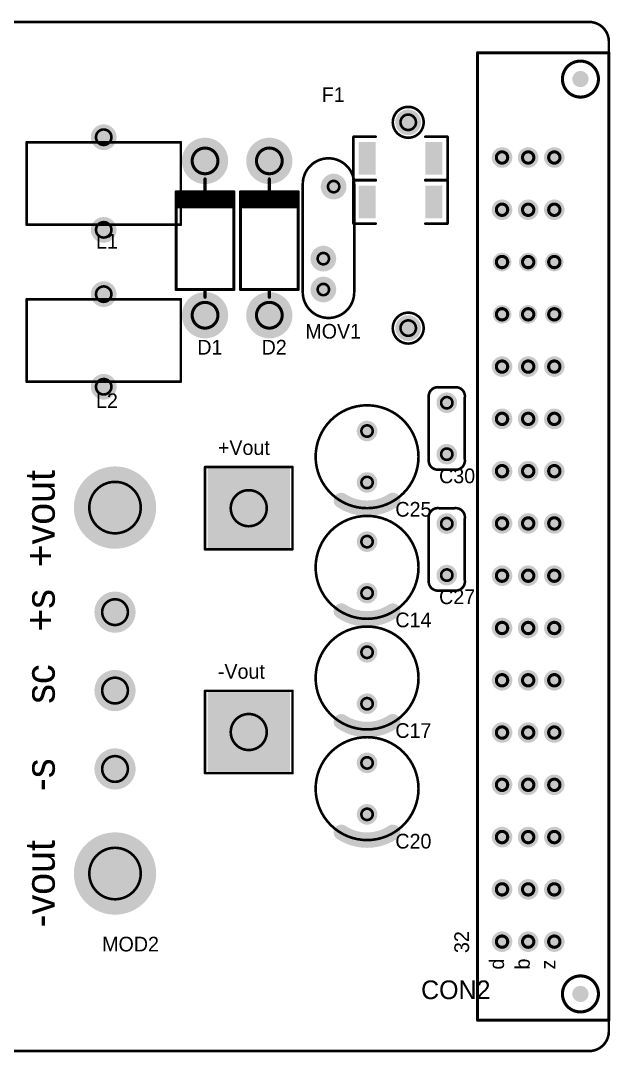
# Model space of a CAD drawing. Extents: x -5 to 220, y 0 to 100.
# Drawn here: x 162.8 to 220.2, y -0.1 to 100.1 of the extents above; entities that cross this region are included whole.
import ezdxf
from ezdxf.enums import TextEntityAlignment as Align

# ---------------------------------------------------------------- set-up
doc = ezdxf.new("R2010")
doc.units = 0
doc.header["$MEASUREMENT"] = 0
for name, color, linetype in [('2DLINES_1', 2, 'Continuous'), ('BOARD_OUTLINE', 1, 'Continuous'), ('COMP_OUTLINE_TOP', 4, 'Continuous'), ('PADLAYER_BOTTOM', 8, 'Continuous'), ('PADLAYER_TOP', 7, 'Continuous'), ('TEXT_1', 3, 'Continuous'), ('TOOL_TOP', 5, 'Continuous')]:
    doc.layers.add(name, color=color, linetype=linetype)

msp = doc.modelspace()

# ---------------------------------------------------------------- linework, layer by layer
at = {"layer": '2DLINES_1', "const_width": 0.25}
for points in [[(189.25, 56.75), (180.75, 56.75)], [(180.75, 56.75), (180.75, 48.75)], [(189.25, 48.75), (189.25, 56.75)], [(180.75, 48.75), (189.25, 48.75)], [(189.25, 35), (180.75, 35)], [(180.75, 35), (180.75, 27)], [(189.25, 27), (189.25, 35)], [(180.75, 27), (189.25, 27)]]:
    msp.add_lwpolyline(points, dxfattribs=at)
at = {"layer": '2DLINES_1', "const_width": 0.125}
for points in [[(180.6875, 56.75, 1), (180.8125, 56.75, 1)], [(180.6875, 56.75, 1), (180.8125, 56.75, 1)], [(189.1875, 56.75, 1), (189.3125, 56.75, 1)], [(189.1875, 56.75, 1), (189.3125, 56.75, 1)], [(180.6875, 48.75, 1), (180.8125, 48.75, 1)], [(180.6875, 48.75, 1), (180.8125, 48.75, 1)], [(189.1875, 48.75, 1), (189.3125, 48.75, 1)], [(189.1875, 48.75, 1), (189.3125, 48.75, 1)], [(180.6875, 35, 1), (180.8125, 35, 1)], [(180.6875, 35, 1), (180.8125, 35, 1)], [(189.1875, 35, 1), (189.3125, 35, 1)], [(189.1875, 35, 1), (189.3125, 35, 1)], [(180.6875, 27, 1), (180.8125, 27, 1)], [(180.6875, 27, 1), (180.8125, 27, 1)], [(189.1875, 27, 1), (189.3125, 27, 1)], [(189.1875, 27, 1), (189.3125, 27, 1)]]:
    msp.add_lwpolyline(points, format="xyb", close=True, dxfattribs=at)
at = {"layer": 'BOARD_OUTLINE', "const_width": 0.254}
for points in [[(2, 100), (218, 100, -0.427052)], [(218, 100, -0.427052), (220.00183, 98.08367, -0.010909)], [(220.00183, 98.08367, -0.010909), (220, 98)], [(220, 98), (220, 2, -0.010909)], [(220.00183, 1.91633, -0.427052), (218, 0)], [(220, 2, -0.010909), (220.00183, 1.91633, -0.427052)], [(218, 0), (2, 0, -0.427052)]]:
    msp.add_lwpolyline(points, format="xyb", dxfattribs=at)
at = {"layer": 'BOARD_OUTLINE', "const_width": 0.127}
for points in [[(217.9365, 100, 1), (218.0635, 100, 1)], [(217.9365, 100, 1), (218.0635, 100, 1)], [(219.9365, 98, 1), (220.0635, 98, 1)], [(219.9365, 98, 1), (220.0635, 98, 1)], [(219.93833, 98.08367, 1), (220.06533, 98.08367, 1)], [(219.93833, 98.08367, 1), (220.06533, 98.08367, 1)], [(219.9365, 2, 1), (220.0635, 2, 1)], [(219.9365, 2, 1), (220.0635, 2, 1)], [(219.93833, 1.91633, 1), (220.06533, 1.91633, 1)], [(219.93833, 1.91633, 1), (220.06533, 1.91633, 1)], [(217.9365, 0, 1), (218.0635, 0, 1)], [(217.9365, 0, 1), (218.0635, 0, 1)]]:
    msp.add_lwpolyline(points, format="xyb", close=True, dxfattribs=at)
at = {"layer": 'COMP_OUTLINE_TOP'}
for points, const_width in [([(207.24, 3), (207.24003, 97)], 0.3), ([(207.24003, 97), (220.00003, 97)], 0.3), ([(220.00003, 97), (220, 3)], 0.3), ([(163.39999, 80.3), (163.39999, 88.3)], 0.254), ([(163.39999, 88.3), (178.39999, 88.3)], 0.254), ([(178.39999, 88.3), (178.39999, 80.3)], 0.254), ([(197.337, 88.8455), (195.178, 88.8455)], 0.254), ([(195.178, 88.8455), (195.178, 84.6545)], 0.254), ([(202.163, 88.8455), (204.322, 88.8455)], 0.254), ([(204.322, 88.8455), (204.322, 84.6545)], 0.254), ([(180.75, 83.5), (180.75, 84.75)], 0.3), ([(187, 83.5), (187, 84.75)], 0.3), ([(190.25, 73.75), (190.25, 84.25)], 0.254), ([(195.178, 84.6545), (197.337, 84.6545)], 0.254), ([(197.337, 84.5955), (195.178, 84.5955)], 0.254), ([(195.178, 84.5955), (195.178, 80.4045)], 0.254), ([(204.322, 84.6545), (202.163, 84.6545)], 0.254), ([(202.163, 84.5955), (204.322, 84.5955)], 0.254), ([(204.322, 84.5955), (204.322, 80.4045)], 0.254), ([(177.95, 83.5), (183.55, 83.5)], 0.3), ([(177.95, 74), (177.95, 83.5)], 0.3), ([(183.55, 83.3), (177.95, 83.3)], 0.3), ([(183.55, 83.1), (177.95, 83.1)], 0.3), ([(183.55, 83.5), (183.55, 74)], 0.3), ([(184.2, 83.5), (189.8, 83.5)], 0.3), ([(184.2, 74), (184.2, 83.5)], 0.3), ([(189.8, 83.3), (184.2, 83.3)], 0.3), ([(189.8, 83.1), (184.2, 83.1)], 0.3), ([(189.8, 83.5), (189.8, 74)], 0.3), ([(183.55, 82.95), (177.95, 82.95)], 0.3), ([(183.55, 82.8), (177.95, 82.8)], 0.3), ([(183.55, 82.55), (177.95, 82.55)], 0.3), ([(183.55, 82.35), (177.95, 82.35)], 0.3), ([(183.55, 82.2), (177.95, 82.2)], 0.3), ([(189.8, 82.95), (184.2, 82.95)], 0.3), ([(189.8, 82.8), (184.2, 82.8)], 0.3), ([(189.8, 82.55), (184.2, 82.55)], 0.3), ([(189.8, 82.35), (184.2, 82.35)], 0.3), ([(189.8, 82.2), (184.2, 82.2)], 0.3), ([(183.55, 82.05), (177.95, 82.05)], 0.3), ([(189.8, 82.05), (184.2, 82.05)], 0.3), ([(178.39999, 80.3), (163.39999, 80.3)], 0.254), ([(195.178, 80.4045), (197.337, 80.4045)], 0.254), ([(204.322, 80.4045), (202.163, 80.4045)], 0.254), ([(183.55, 74), (177.95, 74)], 0.3), ([(180.75, 73.25), (180.75, 74)], 0.3), ([(189.8, 74), (184.2, 74)], 0.3), ([(187, 73.25), (187, 74)], 0.3), ([(163.39999, 65.05), (163.39999, 73.05)], 0.254), ([(163.39999, 73.05), (178.39999, 73.05)], 0.254), ([(178.39999, 73.05), (178.39999, 65.05)], 0.254), ([(178.39999, 65.05), (163.39999, 65.05)], 0.254), ([(202.5, 57.5), (202.5, 63.5)], 0.254), ([(206, 51.75), (206, 45.75)], 0.254), ([(220, 3), (207.24, 3)], 0.3)]:
    msp.add_lwpolyline(points, dxfattribs=dict(at, const_width=const_width))
for points, const_width in [([(207.16503, 97, 1), (207.31503, 97, 1)], 0.15), ([(207.16503, 97, 1), (207.31503, 97, 1)], 0.15), ([(219.92503, 97, 1), (220.07503, 97, 1)], 0.15), ([(219.92503, 97, 1), (220.07503, 97, 1)], 0.15), ([(163.33649, 88.3, 1), (163.46349, 88.3, 1)], 0.127), ([(163.33649, 88.3, 1), (163.46349, 88.3, 1)], 0.127), ([(178.33649, 88.3, 1), (178.46349, 88.3, 1)], 0.127), ([(178.33649, 88.3, 1), (178.46349, 88.3, 1)], 0.127), ([(195.1145, 88.8455, 1), (195.2415, 88.8455, 1)], 0.127), ([(195.1145, 88.8455, 1), (195.2415, 88.8455, 1)], 0.127), ([(197.2735, 88.8455, 1), (197.4005, 88.8455, 1)], 0.127), ([(202.0995, 88.8455, 1), (202.2265, 88.8455, 1)], 0.127), ([(204.2585, 88.8455, 1), (204.3855, 88.8455, 1)], 0.127), ([(204.2585, 88.8455, 1), (204.3855, 88.8455, 1)], 0.127), ([(192.6865, 86.75, 1), (192.8135, 86.75, 1)], 0.127), ([(192.6865, 86.75, 1), (192.8135, 86.75, 1)], 0.127), ([(180.675, 84.75, 1), (180.825, 84.75, 1)], 0.15), ([(186.925, 84.75, 1), (187.075, 84.75, 1)], 0.15), ([(190.1865, 84.25, 1), (190.3135, 84.25, 1)], 0.127), ([(190.1865, 84.25, 1), (190.3135, 84.25, 1)], 0.127), ([(195.1145, 84.6545, 1), (195.2415, 84.6545, 1)], 0.127), ([(195.1145, 84.6545, 1), (195.2415, 84.6545, 1)], 0.127), ([(195.1145, 84.5955, 1), (195.2415, 84.5955, 1)], 0.127), ([(195.1145, 84.5955, 1), (195.2415, 84.5955, 1)], 0.127), ([(195.1865, 84.25, 1), (195.3135, 84.25, 1)], 0.127), ([(195.1865, 84.25, 1), (195.3135, 84.25, 1)], 0.127), ([(197.2735, 84.6545, 1), (197.4005, 84.6545, 1)], 0.127), ([(197.2735, 84.5955, 1), (197.4005, 84.5955, 1)], 0.127), ([(202.0995, 84.6545, 1), (202.2265, 84.6545, 1)], 0.127), ([(202.0995, 84.5955, 1), (202.2265, 84.5955, 1)], 0.127), ([(204.2585, 84.6545, 1), (204.3855, 84.6545, 1)], 0.127), ([(204.2585, 84.6545, 1), (204.3855, 84.6545, 1)], 0.127), ([(204.2585, 84.5955, 1), (204.3855, 84.5955, 1)], 0.127), ([(204.2585, 84.5955, 1), (204.3855, 84.5955, 1)], 0.127), ([(177.875, 83.5, 1), (178.025, 83.5, 1)], 0.15), ([(177.875, 83.5, 1), (178.025, 83.5, 1)], 0.15), ([(177.875, 83.3, 1), (178.025, 83.3, 1)], 0.15), ([(177.875, 83.1, 1), (178.025, 83.1, 1)], 0.15), ([(180.675, 83.5, 1), (180.825, 83.5, 1)], 0.15), ([(183.475, 83.5, 1), (183.625, 83.5, 1)], 0.15), ([(183.475, 83.5, 1), (183.625, 83.5, 1)], 0.15), ([(183.475, 83.3, 1), (183.625, 83.3, 1)], 0.15), ([(183.475, 83.1, 1), (183.625, 83.1, 1)], 0.15), ([(184.125, 83.5, 1), (184.275, 83.5, 1)], 0.15), ([(184.125, 83.5, 1), (184.275, 83.5, 1)], 0.15), ([(184.125, 83.3, 1), (184.275, 83.3, 1)], 0.15), ([(184.125, 83.1, 1), (184.275, 83.1, 1)], 0.15), ([(186.925, 83.5, 1), (187.075, 83.5, 1)], 0.15), ([(189.725, 83.5, 1), (189.875, 83.5, 1)], 0.15), ([(189.725, 83.5, 1), (189.875, 83.5, 1)], 0.15), ([(189.725, 83.3, 1), (189.875, 83.3, 1)], 0.15), ([(189.725, 83.1, 1), (189.875, 83.1, 1)], 0.15), ([(177.875, 82.95, 1), (178.025, 82.95, 1)], 0.15), ([(177.875, 82.8, 1), (178.025, 82.8, 1)], 0.15), ([(177.875, 82.55, 1), (178.025, 82.55, 1)], 0.15), ([(177.875, 82.35, 1), (178.025, 82.35, 1)], 0.15), ([(177.875, 82.2, 1), (178.025, 82.2, 1)], 0.15), ([(183.475, 82.95, 1), (183.625, 82.95, 1)], 0.15), ([(183.475, 82.8, 1), (183.625, 82.8, 1)], 0.15), ([(183.475, 82.55, 1), (183.625, 82.55, 1)], 0.15), ([(183.475, 82.35, 1), (183.625, 82.35, 1)], 0.15), ([(183.475, 82.2, 1), (183.625, 82.2, 1)], 0.15), ([(184.125, 82.95, 1), (184.275, 82.95, 1)], 0.15), ([(184.125, 82.8, 1), (184.275, 82.8, 1)], 0.15), ([(184.125, 82.55, 1), (184.275, 82.55, 1)], 0.15), ([(184.125, 82.35, 1), (184.275, 82.35, 1)], 0.15), ([(184.125, 82.2, 1), (184.275, 82.2, 1)], 0.15), ([(189.725, 82.95, 1), (189.875, 82.95, 1)], 0.15), ([(189.725, 82.8, 1), (189.875, 82.8, 1)], 0.15), ([(189.725, 82.55, 1), (189.875, 82.55, 1)], 0.15), ([(189.725, 82.35, 1), (189.875, 82.35, 1)], 0.15), ([(189.725, 82.2, 1), (189.875, 82.2, 1)], 0.15), ([(177.875, 82.05, 1), (178.025, 82.05, 1)], 0.15), ([(183.475, 82.05, 1), (183.625, 82.05, 1)], 0.15), ([(184.125, 82.05, 1), (184.275, 82.05, 1)], 0.15), ([(189.725, 82.05, 1), (189.875, 82.05, 1)], 0.15), ([(163.33649, 80.3, 1), (163.46349, 80.3, 1)], 0.127), ([(163.33649, 80.3, 1), (163.46349, 80.3, 1)], 0.127), ([(178.33649, 80.3, 1), (178.46349, 80.3, 1)], 0.127), ([(178.33649, 80.3, 1), (178.46349, 80.3, 1)], 0.127), ([(195.1145, 80.4045, 1), (195.2415, 80.4045, 1)], 0.127), ([(195.1145, 80.4045, 1), (195.2415, 80.4045, 1)], 0.127), ([(197.2735, 80.4045, 1), (197.4005, 80.4045, 1)], 0.127), ([(202.0995, 80.4045, 1), (202.2265, 80.4045, 1)], 0.127), ([(204.2585, 80.4045, 1), (204.3855, 80.4045, 1)], 0.127), ([(204.2585, 80.4045, 1), (204.3855, 80.4045, 1)], 0.127), ([(177.875, 74, 1), (178.025, 74, 1)], 0.15), ([(177.875, 74, 1), (178.025, 74, 1)], 0.15), ([(180.675, 74, 1), (180.825, 74, 1)], 0.15), ([(180.675, 73.25, 1), (180.825, 73.25, 1)], 0.15), ([(183.475, 74, 1), (183.625, 74, 1)], 0.15), ([(183.475, 74, 1), (183.625, 74, 1)], 0.15), ([(184.125, 74, 1), (184.275, 74, 1)], 0.15), ([(184.125, 74, 1), (184.275, 74, 1)], 0.15), ([(186.925, 74, 1), (187.075, 74, 1)], 0.15), ([(186.925, 73.25, 1), (187.075, 73.25, 1)], 0.15), ([(189.725, 74, 1), (189.875, 74, 1)], 0.15), ([(189.725, 74, 1), (189.875, 74, 1)], 0.15), ([(190.1865, 73.75, 1), (190.3135, 73.75, 1)], 0.127), ([(190.1865, 73.75, 1), (190.3135, 73.75, 1)], 0.127), ([(195.1865, 73.75, 1), (195.3135, 73.75, 1)], 0.127), ([(195.1865, 73.75, 1), (195.3135, 73.75, 1)], 0.127), ([(163.33649, 73.05, 1), (163.46349, 73.05, 1)], 0.127), ([(163.33649, 73.05, 1), (163.46349, 73.05, 1)], 0.127), ([(178.33649, 73.05, 1), (178.46349, 73.05, 1)], 0.127), ([(178.33649, 73.05, 1), (178.46349, 73.05, 1)], 0.127), ([(192.6865, 71.23688, 1), (192.8135, 71.23688, 1)], 0.127), ([(192.6865, 71.23688, 1), (192.8135, 71.23688, 1)], 0.127), ([(163.33649, 65.05, 1), (163.46349, 65.05, 1)], 0.127), ([(163.33649, 65.05, 1), (163.46349, 65.05, 1)], 0.127), ([(178.33649, 65.05, 1), (178.46349, 65.05, 1)], 0.127), ([(178.33649, 65.05, 1), (178.46349, 65.05, 1)], 0.127), ([(203.3115, 64.50888, 1), (203.4385, 64.50888, 1)], 0.127), ([(203.3115, 64.50888, 1), (203.4385, 64.50888, 1)], 0.127), ([(203.4365, 64.5, 1), (203.5635, 64.5, 1)], 0.127), ([(203.4365, 64.5, 1), (203.5635, 64.5, 1)], 0.127), ([(204.9365, 64.5, 1), (205.0635, 64.5, 1)], 0.127), ([(204.9365, 64.5, 1), (205.0635, 64.5, 1)], 0.127), ([(205.0615, 64.50888, 1), (205.1885, 64.50888, 1)], 0.127), ([(205.0615, 64.50888, 1), (205.1885, 64.50888, 1)], 0.127), ([(202.4365, 63.5, 1), (202.5635, 63.5, 1)], 0.127), ([(202.4365, 63.5, 1), (202.5635, 63.5, 1)], 0.127), ([(205.9365, 63.5, 1), (206.0635, 63.5, 1)], 0.127), ([(205.9365, 63.5, 1), (206.0635, 63.5, 1)], 0.127), ([(202.4365, 57.5, 1), (202.5635, 57.5, 1)], 0.127), ([(202.4365, 57.5, 1), (202.5635, 57.5, 1)], 0.127), ([(205.9365, 57.5, 1), (206.0635, 57.5, 1)], 0.127), ([(205.9365, 57.5, 1), (206.0635, 57.5, 1)], 0.127), ([(203.3115, 56.49112, 1), (203.4385, 56.49112, 1)], 0.127), ([(203.3115, 56.49112, 1), (203.4385, 56.49112, 1)], 0.127), ([(203.4365, 56.5, 1), (203.5635, 56.5, 1)], 0.127), ([(203.4365, 56.5, 1), (203.5635, 56.5, 1)], 0.127), ([(204.9365, 56.5, 1), (205.0635, 56.5, 1)], 0.127), ([(204.9365, 56.5, 1), (205.0635, 56.5, 1)], 0.127), ([(205.0615, 56.49112, 1), (205.1885, 56.49112, 1)], 0.127), ([(205.0615, 56.49112, 1), (205.1885, 56.49112, 1)], 0.127), ([(193.625, 53.5, 1), (194.375, 53.5, 1)], 0.75), ([(198.625, 53.5, 1), (199.375, 53.5, 1)], 0.75), ([(196.125, 52.74283, 1), (196.875, 52.74283, 1)], 0.75), ([(196.125, 52.74283, 1), (196.875, 52.74283, 1)], 0.75), ([(203.3115, 52.75888, 1), (203.4385, 52.75888, 1)], 0.127), ([(203.3115, 52.75888, 1), (203.4385, 52.75888, 1)], 0.127), ([(203.4365, 52.75, 1), (203.5635, 52.75, 1)], 0.127), ([(203.4365, 52.75, 1), (203.5635, 52.75, 1)], 0.127), ([(204.9365, 52.75, 1), (205.0635, 52.75, 1)], 0.127), ([(204.9365, 52.75, 1), (205.0635, 52.75, 1)], 0.127), ([(205.0615, 52.75888, 1), (205.1885, 52.75888, 1)], 0.127), ([(205.0615, 52.75888, 1), (205.1885, 52.75888, 1)], 0.127), ([(202.4365, 51.75, 1), (202.5635, 51.75, 1)], 0.127), ([(202.4365, 51.75, 1), (202.5635, 51.75, 1)], 0.127), ([(205.9365, 51.75, 1), (206.0635, 51.75, 1)], 0.127), ([(205.9365, 51.75, 1), (206.0635, 51.75, 1)], 0.127), ([(202.4365, 45.75, 1), (202.5635, 45.75, 1)], 0.127), ([(202.4365, 45.75, 1), (202.5635, 45.75, 1)], 0.127), ([(205.9365, 45.75, 1), (206.0635, 45.75, 1)], 0.127), ([(205.9365, 45.75, 1), (206.0635, 45.75, 1)], 0.127), ([(203.3115, 44.74112, 1), (203.4385, 44.74112, 1)], 0.127), ([(203.3115, 44.74112, 1), (203.4385, 44.74112, 1)], 0.127), ([(203.4365, 44.75, 1), (203.5635, 44.75, 1)], 0.127), ([(203.4365, 44.75, 1), (203.5635, 44.75, 1)], 0.127), ([(204.9365, 44.75, 1), (205.0635, 44.75, 1)], 0.127), ([(204.9365, 44.75, 1), (205.0635, 44.75, 1)], 0.127), ([(205.0615, 44.74112, 1), (205.1885, 44.74112, 1)], 0.127), ([(205.0615, 44.74112, 1), (205.1885, 44.74112, 1)], 0.127), ([(193.625, 42.75, 1), (194.375, 42.75, 1)], 0.75), ([(198.625, 42.75, 1), (199.375, 42.75, 1)], 0.75), ([(196.125, 41.99283, 1), (196.875, 41.99283, 1)], 0.75), ([(196.125, 41.99283, 1), (196.875, 41.99283, 1)], 0.75), ([(193.625, 32, 1), (194.375, 32, 1)], 0.75), ([(198.625, 32, 1), (199.375, 32, 1)], 0.75), ([(196.125, 31.24283, 1), (196.875, 31.24283, 1)], 0.75), ([(196.125, 31.24283, 1), (196.875, 31.24283, 1)], 0.75), ([(193.625, 21.25, 1), (194.375, 21.25, 1)], 0.75), ([(196.125, 20.49283, 1), (196.875, 20.49283, 1)], 0.75), ([(196.125, 20.49283, 1), (196.875, 20.49283, 1)], 0.75), ([(198.625, 21.25, 1), (199.375, 21.25, 1)], 0.75), ([(207.165, 3, 1), (207.315, 3, 1)], 0.15), ([(207.165, 3, 1), (207.315, 3, 1)], 0.15), ([(219.925, 3, 1), (220.075, 3, 1)], 0.15), ([(219.925, 3, 1), (220.075, 3, 1)], 0.15)]:
    msp.add_lwpolyline(points, format="xyb", close=True, dxfattribs=dict(at, const_width=const_width))
for points, const_width in [([(199, 90.25, 1), (202, 90.25, 1), (199, 90.25)], 0.254), ([(190.25, 84.25, -0.414214), (192.75, 86.75, -0.414214)], 0.254), ([(192.75, 86.75, -0.414214), (195.25, 84.25)], 0.254), ([(195.25, 84.25), (195.25, 73.75, -0.415748)], 0.254), ([(192.75, 71.23688, -0.415748), (190.25, 73.75)], 0.254), ([(195.25, 73.75, -0.415748), (192.75, 71.23688, -0.415748)], 0.254), ([(199, 70.25, 1), (202, 70.25, 1), (199, 70.25)], 0.254), ([(202.5, 63.5, -0.456412), (203.375, 64.50888, -0.035489)], 0.254), ([(203.375, 64.50888, -0.035489), (203.5, 64.5)], 0.254), ([(203.5, 64.5), (205, 64.5, -0.035489)], 0.254), ([(205, 64.5, -0.035489), (205.125, 64.50888, -0.456412)], 0.254), ([(205.125, 64.50888, -0.456412), (206, 63.5)], 0.254), ([(206, 63.5), (206, 57.5, -0.456412)], 0.254), ([(191.5, 57.75, 1), (201.5, 57.75, 1), (191.5, 57.75)], 0.254), ([(203.375, 56.49112, -0.456412), (202.5, 57.5)], 0.254), ([(206, 57.5, -0.456412), (205.125, 56.49112, -0.035489)], 0.254), ([(203.5, 56.5, -0.035489), (203.375, 56.49112, -0.456412)], 0.254), ([(205, 56.5), (203.5, 56.5, -0.035489)], 0.254), ([(205.125, 56.49112, -0.035489), (205, 56.5)], 0.254), ([(196.5, 52.74283, -0.148113), (194, 53.5)], 1.5), ([(199, 53.5, -0.148113), (196.5, 52.74283, -0.148113)], 1.5), ([(202.5, 51.75, -0.456412), (203.375, 52.75888, -0.035489)], 0.254), ([(203.375, 52.75888, -0.035489), (203.5, 52.75)], 0.254), ([(203.5, 52.75), (205, 52.75, -0.035489)], 0.254), ([(205, 52.75, -0.035489), (205.125, 52.75888, -0.456412)], 0.254), ([(205.125, 52.75888, -0.456412), (206, 51.75)], 0.254), ([(191.5, 47, 1), (201.5, 47, 1), (191.5, 47)], 0.254), ([(202.5, 45.75), (202.5, 51.75, -0.456412)], 0.254), ([(203.375, 44.74112, -0.456412), (202.5, 45.75)], 0.254), ([(206, 45.75, -0.456412), (205.125, 44.74112, -0.035489)], 0.254), ([(203.5, 44.75, -0.035489), (203.375, 44.74112, -0.456412)], 0.254), ([(205, 44.75), (203.5, 44.75, -0.035489)], 0.254), ([(205.125, 44.74112, -0.035489), (205, 44.75)], 0.254), ([(196.5, 41.99283, -0.148113), (194, 42.75)], 1.5), ([(199, 42.75, -0.148113), (196.5, 41.99283, -0.148113)], 1.5), ([(191.5, 36.25, 1), (201.5, 36.25, 1), (191.5, 36.25)], 0.254), ([(196.5, 31.24283, -0.148113), (194, 32)], 1.5), ([(199, 32, -0.148113), (196.5, 31.24283, -0.148113)], 1.5), ([(191.5, 25.5, 1), (201.5, 25.5, 1), (191.5, 25.5)], 0.254), ([(196.5, 20.49283, -0.148113), (194, 21.25)], 1.5), ([(199, 21.25, -0.148113), (196.5, 20.49283, -0.148113)], 1.5)]:
    msp.add_lwpolyline(points, format="xyb", dxfattribs=dict(at, const_width=const_width))
at = {"layer": 'PADLAYER_BOTTOM'}
for points, const_width in [([(216.84633, 94.45, 1), (217.63373, 94.45, 1)], 0.7874), ([(199.875, 90.25, 1), (201.125, 90.25, 1)], 1.25), ([(170.27499, 88.8, 1), (171.52499, 88.8, 1)], 1.25), ([(179.625, 86.5, 1), (181.875, 86.5, 1)], 2.25), ([(185.875, 86.5, 1), (188.125, 86.5, 1)], 2.25), ([(209.12003, 86.83, 1), (210.12003, 86.83, 1)], 1), ([(211.66003, 86.83, 1), (212.66003, 86.83, 1)], 1), ([(214.20003, 86.83, 1), (215.20003, 86.83, 1)], 1), ([(192.625, 84, 1), (193.875, 84, 1)], 1.25), ([(209.12003, 81.75, 1), (210.12003, 81.75, 1)], 1), ([(211.66003, 81.75, 1), (212.66003, 81.75, 1)], 1), ([(214.20003, 81.75, 1), (215.20003, 81.75, 1)], 1), ([(170.27499, 79.8, 1), (171.52499, 79.8, 1)], 1.25), ([(191.625, 77, 1), (192.875, 77, 1)], 1.25), ([(209.17003, 76.67001, 1), (210.07003, 76.67001, 1)], 0.9), ([(211.71003, 76.67, 1), (212.61003, 76.67, 1)], 0.9), ([(214.25003, 76.67, 1), (215.15003, 76.67, 1)], 0.9), ([(191.625, 74, 1), (192.875, 74, 1)], 1.25), ([(170.27499, 73.55, 1), (171.52499, 73.55, 1)], 1.25), ([(179.625, 71.5, 1), (181.875, 71.5, 1)], 2.25), ([(185.875, 71.5, 1), (188.125, 71.5, 1)], 2.25), ([(209.17003, 71.59, 1), (210.07003, 71.59, 1)], 0.9), ([(211.71003, 71.59, 1), (212.61003, 71.59, 1)], 0.9), ([(214.25003, 71.59, 1), (215.15003, 71.59, 1)], 0.9), ([(199.875, 70.25, 1), (201.125, 70.25, 1)], 1.25), ([(209.12002, 66.51, 1), (210.12002, 66.51, 1)], 1), ([(211.66002, 66.51, 1), (212.66002, 66.51, 1)], 1), ([(214.20002, 66.51, 1), (215.20002, 66.51, 1)], 1), ([(170.27499, 64.55, 1), (171.52499, 64.55, 1)], 1.25), ([(203.75, 63, 1), (204.75, 63, 1)], 1), ([(209.12002, 61.43, 1), (210.12002, 61.43, 1)], 1), ([(211.66002, 61.43, 1), (212.66002, 61.43, 1)], 1), ([(214.20002, 61.43, 1), (215.20002, 61.43, 1)], 1), ([(196, 60.25, 1), (197, 60.25, 1)], 1), ([(203.75, 58, 1), (204.75, 58, 1)], 1), ([(209.12002, 56.35, 1), (210.12002, 56.35, 1)], 1), ([(211.66002, 56.35, 1), (212.66002, 56.35, 1)], 1), ([(214.20002, 56.35, 1), (215.20002, 56.35, 1)], 1), ([(170.00001, 52.81, 1), (174.00001, 52.81, 1)], 4), ([(196, 55.25, 1), (197, 55.25, 1)], 1), ([(203.75, 51.25, 1), (204.75, 51.25, 1)], 1), ([(209.12002, 51.27, 1), (210.12002, 51.27, 1)], 1), ([(211.66002, 51.27, 1), (212.66002, 51.27, 1)], 1), ([(214.20002, 51.27, 1), (215.20002, 51.27, 1)], 1), ([(196, 49.5, 1), (197, 49.5, 1)], 1), ([(203.75, 46.25, 1), (204.75, 46.25, 1)], 1), ([(209.12002, 46.19, 1), (210.12002, 46.19, 1)], 1), ([(211.66002, 46.19, 1), (212.66002, 46.19, 1)], 1), ([(214.20002, 46.19, 1), (215.20002, 46.19, 1)], 1), ([(196, 44.5, 1), (197, 44.5, 1)], 1), ([(171.00001, 42.65, 1), (173.00001, 42.65, 1)], 2), ([(209.12002, 41.11, 1), (210.12002, 41.11, 1)], 1), ([(211.66002, 41.11, 1), (212.66002, 41.11, 1)], 1), ([(214.20002, 41.11, 1), (215.20002, 41.11, 1)], 1), ([(196, 38.75, 1), (197, 38.75, 1)], 1), ([(171.00001, 35.03, 1), (173.00001, 35.03, 1)], 2), ([(209.12002, 36.03, 1), (210.12002, 36.03, 1)], 1), ([(211.66002, 36.03, 1), (212.66002, 36.03, 1)], 1), ([(214.20002, 36.03, 1), (215.20002, 36.03, 1)], 1), ([(196, 33.75, 1), (197, 33.75, 1)], 1), ([(209.12001, 30.95, 1), (210.12001, 30.95, 1)], 1), ([(211.66001, 30.95, 1), (212.66001, 30.95, 1)], 1), ([(214.20001, 30.95, 1), (215.20001, 30.95, 1)], 1), ([(171, 27.41, 1), (173, 27.41, 1)], 2), ([(196, 28, 1), (197, 28, 1)], 1), ([(209.12001, 25.87, 1), (210.12001, 25.87, 1)], 1), ([(211.66001, 25.87, 1), (212.66001, 25.87, 1)], 1), ([(214.20001, 25.87, 1), (215.20001, 25.87, 1)], 1), ([(196, 23, 1), (197, 23, 1)], 1), ([(170, 17.25, 1), (174, 17.25, 1)], 4), ([(209.12001, 20.79, 1), (210.12001, 20.79, 1)], 1), ([(211.66001, 20.79, 1), (212.66001, 20.79, 1)], 1), ([(214.20001, 20.79, 1), (215.20001, 20.79, 1)], 1), ([(209.12001, 15.71, 1), (210.12001, 15.71, 1)], 1), ([(211.66001, 15.71, 1), (212.66001, 15.71, 1)], 1), ([(214.20001, 15.71, 1), (215.20001, 15.71, 1)], 1), ([(209.12001, 10.63, 1), (210.12001, 10.63, 1)], 1), ([(211.66001, 10.63, 1), (212.66001, 10.63, 1)], 1), ([(214.20001, 10.63, 1), (215.20001, 10.63, 1)], 1), ([(216.84631, 5.55, 1), (217.63371, 5.55, 1)], 0.7874)]:
    msp.add_lwpolyline(points, format="xyb", close=True, dxfattribs=dict(at, const_width=const_width))
for points in [[(189, 48.75), (189, 56.75), (181, 48.75), (181, 56.75)], [(189, 27), (189, 35), (181, 27), (181, 35)]]:
    msp.add_solid(points, dxfattribs=at)
at = {"layer": 'PADLAYER_TOP'}
for points, const_width in [([(216.84633, 94.45, 1), (217.63373, 94.45, 1)], 0.7874), ([(199.875, 90.25, 1), (201.125, 90.25, 1)], 1.25), ([(170.27499, 88.8, 1), (171.52499, 88.8, 1)], 1.25), ([(179.625, 86.5, 1), (181.875, 86.5, 1)], 2.25), ([(185.875, 86.5, 1), (188.125, 86.5, 1)], 2.25), ([(209.12003, 86.83, 1), (210.12003, 86.83, 1)], 1), ([(211.66003, 86.83, 1), (212.66003, 86.83, 1)], 1), ([(214.20003, 86.83, 1), (215.20003, 86.83, 1)], 1), ([(192.625, 84, 1), (193.875, 84, 1)], 1.25), ([(209.12003, 81.75, 1), (210.12003, 81.75, 1)], 1), ([(211.66003, 81.75, 1), (212.66003, 81.75, 1)], 1), ([(214.20003, 81.75, 1), (215.20003, 81.75, 1)], 1), ([(170.27499, 79.8, 1), (171.52499, 79.8, 1)], 1.25), ([(191.625, 77, 1), (192.875, 77, 1)], 1.25), ([(209.17003, 76.67001, 1), (210.07003, 76.67001, 1)], 0.9), ([(211.71003, 76.67, 1), (212.61003, 76.67, 1)], 0.9), ([(214.25003, 76.67, 1), (215.15003, 76.67, 1)], 0.9), ([(191.625, 74, 1), (192.875, 74, 1)], 1.25), ([(170.27499, 73.55, 1), (171.52499, 73.55, 1)], 1.25), ([(179.625, 71.5, 1), (181.875, 71.5, 1)], 2.25), ([(185.875, 71.5, 1), (188.125, 71.5, 1)], 2.25), ([(209.17003, 71.59, 1), (210.07003, 71.59, 1)], 0.9), ([(211.71003, 71.59, 1), (212.61003, 71.59, 1)], 0.9), ([(214.25003, 71.59, 1), (215.15003, 71.59, 1)], 0.9), ([(199.875, 70.25, 1), (201.125, 70.25, 1)], 1.25), ([(209.12002, 66.51, 1), (210.12002, 66.51, 1)], 1), ([(211.66002, 66.51, 1), (212.66002, 66.51, 1)], 1), ([(214.20002, 66.51, 1), (215.20002, 66.51, 1)], 1), ([(170.27499, 64.55, 1), (171.52499, 64.55, 1)], 1.25), ([(203.75, 63, 1), (204.75, 63, 1)], 1), ([(209.12002, 61.43, 1), (210.12002, 61.43, 1)], 1), ([(211.66002, 61.43, 1), (212.66002, 61.43, 1)], 1), ([(214.20002, 61.43, 1), (215.20002, 61.43, 1)], 1), ([(196, 60.25, 1), (197, 60.25, 1)], 1), ([(203.75, 58, 1), (204.75, 58, 1)], 1), ([(209.12002, 56.35, 1), (210.12002, 56.35, 1)], 1), ([(211.66002, 56.35, 1), (212.66002, 56.35, 1)], 1), ([(214.20002, 56.35, 1), (215.20002, 56.35, 1)], 1), ([(170.00001, 52.81, 1), (174.00001, 52.81, 1)], 4), ([(196, 55.25, 1), (197, 55.25, 1)], 1), ([(203.75, 51.25, 1), (204.75, 51.25, 1)], 1), ([(209.12002, 51.27, 1), (210.12002, 51.27, 1)], 1), ([(211.66002, 51.27, 1), (212.66002, 51.27, 1)], 1), ([(214.20002, 51.27, 1), (215.20002, 51.27, 1)], 1), ([(196, 49.5, 1), (197, 49.5, 1)], 1), ([(203.75, 46.25, 1), (204.75, 46.25, 1)], 1), ([(209.12002, 46.19, 1), (210.12002, 46.19, 1)], 1), ([(211.66002, 46.19, 1), (212.66002, 46.19, 1)], 1), ([(214.20002, 46.19, 1), (215.20002, 46.19, 1)], 1), ([(196, 44.5, 1), (197, 44.5, 1)], 1), ([(171.00001, 42.65, 1), (173.00001, 42.65, 1)], 2), ([(209.12002, 41.11, 1), (210.12002, 41.11, 1)], 1), ([(211.66002, 41.11, 1), (212.66002, 41.11, 1)], 1), ([(214.20002, 41.11, 1), (215.20002, 41.11, 1)], 1), ([(196, 38.75, 1), (197, 38.75, 1)], 1), ([(171.00001, 35.03, 1), (173.00001, 35.03, 1)], 2), ([(209.12002, 36.03, 1), (210.12002, 36.03, 1)], 1), ([(211.66002, 36.03, 1), (212.66002, 36.03, 1)], 1), ([(214.20002, 36.03, 1), (215.20002, 36.03, 1)], 1), ([(196, 33.75, 1), (197, 33.75, 1)], 1), ([(209.12001, 30.95, 1), (210.12001, 30.95, 1)], 1), ([(211.66001, 30.95, 1), (212.66001, 30.95, 1)], 1), ([(214.20001, 30.95, 1), (215.20001, 30.95, 1)], 1), ([(171, 27.41, 1), (173, 27.41, 1)], 2), ([(196, 28, 1), (197, 28, 1)], 1), ([(209.12001, 25.87, 1), (210.12001, 25.87, 1)], 1), ([(211.66001, 25.87, 1), (212.66001, 25.87, 1)], 1), ([(214.20001, 25.87, 1), (215.20001, 25.87, 1)], 1), ([(196, 23, 1), (197, 23, 1)], 1), ([(170, 17.25, 1), (174, 17.25, 1)], 4), ([(209.12001, 20.79, 1), (210.12001, 20.79, 1)], 1), ([(211.66001, 20.79, 1), (212.66001, 20.79, 1)], 1), ([(214.20001, 20.79, 1), (215.20001, 20.79, 1)], 1), ([(209.12001, 15.71, 1), (210.12001, 15.71, 1)], 1), ([(211.66001, 15.71, 1), (212.66001, 15.71, 1)], 1), ([(214.20001, 15.71, 1), (215.20001, 15.71, 1)], 1), ([(209.12001, 10.63, 1), (210.12001, 10.63, 1)], 1), ([(211.66001, 10.63, 1), (212.66001, 10.63, 1)], 1), ([(214.20001, 10.63, 1), (215.20001, 10.63, 1)], 1), ([(216.84631, 5.55, 1), (217.63371, 5.55, 1)], 0.7874)]:
    msp.add_lwpolyline(points, format="xyb", close=True, dxfattribs=dict(at, const_width=const_width))
for points in [[(197.337, 85.1625), (197.337, 88.3375), (195.686, 85.1625), (195.686, 88.3375)], [(203.814, 85.1625), (203.814, 88.3375), (202.163, 85.1625), (202.163, 88.3375)], [(197.337, 80.9125), (197.337, 84.0875), (195.686, 80.9125), (195.686, 84.0875)], [(203.814, 80.9125), (203.814, 84.0875), (202.163, 80.9125), (202.163, 84.0875)], [(189, 48.75), (189, 56.75), (181, 48.75), (181, 56.75)], [(189, 27), (189, 35), (181, 27), (181, 35)]]:
    msp.add_solid(points, dxfattribs=at)
at = {"layer": 'TOOL_TOP'}
for points, const_width in [([(215.49003, 94.45, 1), (218.99003, 94.45, 1), (215.49003, 94.45)], 0.3), ([(199.75, 90.25, 1), (201.25, 90.25, 1), (199.75, 90.25)], 0.254), ([(170.14999, 88.8, 1), (171.64999, 88.8, 1), (170.14999, 88.8)], 0.254), ([(179.5, 86.5, 1), (182, 86.5, 1), (179.5, 86.5)], 0.3), ([(185.75, 86.5, 1), (188.25, 86.5, 1), (185.75, 86.5)], 0.3), ([(209.07003, 86.83, 1), (210.17003, 86.83, 1), (209.07003, 86.83)], 0.3), ([(211.61003, 86.83, 1), (212.71003, 86.83, 1), (211.61003, 86.83)], 0.3), ([(214.15003, 86.83, 1), (215.25003, 86.83, 1), (214.15003, 86.83)], 0.3), ([(192.7, 84, 1), (193.8, 84, 1), (192.7, 84)], 0.254), ([(209.07003, 81.75, 1), (210.17003, 81.75, 1), (209.07003, 81.75)], 0.3), ([(211.61003, 81.75, 1), (212.71003, 81.75, 1), (211.61003, 81.75)], 0.3), ([(214.15003, 81.75, 1), (215.25003, 81.75, 1), (214.15003, 81.75)], 0.3), ([(170.14999, 79.8, 1), (171.64999, 79.8, 1), (170.14999, 79.8)], 0.254), ([(191.7, 77, 1), (192.8, 77, 1), (191.7, 77)], 0.254), ([(209.07003, 76.67001, 1), (210.17003, 76.67001, 1), (209.07003, 76.67001)], 0.3), ([(211.61003, 76.67, 1), (212.71003, 76.67, 1), (211.61003, 76.67)], 0.3), ([(214.15003, 76.67, 1), (215.25003, 76.67, 1), (214.15003, 76.67)], 0.3), ([(170.14999, 73.55, 1), (171.64999, 73.55, 1), (170.14999, 73.55)], 0.254), ([(191.7, 74, 1), (192.8, 74, 1), (191.7, 74)], 0.254), ([(179.5, 71.5, 1), (182, 71.5, 1), (179.5, 71.5)], 0.3), ([(185.75, 71.5, 1), (188.25, 71.5, 1), (185.75, 71.5)], 0.3), ([(209.07003, 71.59, 1), (210.17003, 71.59, 1), (209.07003, 71.59)], 0.3), ([(211.61003, 71.59, 1), (212.71003, 71.59, 1), (211.61003, 71.59)], 0.3), ([(214.15003, 71.59, 1), (215.25003, 71.59, 1), (214.15003, 71.59)], 0.3), ([(199.75, 70.25, 1), (201.25, 70.25, 1), (199.75, 70.25)], 0.254), ([(209.07002, 66.51, 1), (210.17002, 66.51, 1), (209.07002, 66.51)], 0.3), ([(211.61002, 66.51, 1), (212.71002, 66.51, 1), (211.61002, 66.51)], 0.3), ([(214.15002, 66.51, 1), (215.25002, 66.51, 1), (214.15002, 66.51)], 0.3), ([(170.14999, 64.55, 1), (171.64999, 64.55, 1), (170.14999, 64.55)], 0.254), ([(203.7, 63, 1), (204.8, 63, 1), (203.7, 63)], 0.254), ([(209.07002, 61.43, 1), (210.17002, 61.43, 1), (209.07002, 61.43)], 0.3), ([(211.61002, 61.43, 1), (212.71002, 61.43, 1), (211.61002, 61.43)], 0.3), ([(214.15002, 61.43, 1), (215.25002, 61.43, 1), (214.15002, 61.43)], 0.3), ([(195.95, 60.25, 1), (197.05, 60.25, 1), (195.95, 60.25)], 0.254), ([(203.7, 58, 1), (204.8, 58, 1), (203.7, 58)], 0.254), ([(209.07002, 56.35, 1), (210.17002, 56.35, 1), (209.07002, 56.35)], 0.3), ([(211.61002, 56.35, 1), (212.71002, 56.35, 1), (211.61002, 56.35)], 0.3), ([(214.15002, 56.35, 1), (215.25002, 56.35, 1), (214.15002, 56.35)], 0.3), ([(169.50001, 52.81, 1), (174.50001, 52.81, 1), (169.50001, 52.81)], 0.254), ([(195.95, 55.25, 1), (197.05, 55.25, 1), (195.95, 55.25)], 0.254), ([(183.25, 52.75, 1), (186.75, 52.75, 1), (183.25, 52.75)], 0.254), ([(203.7, 51.25, 1), (204.8, 51.25, 1), (203.7, 51.25)], 0.254), ([(209.07002, 51.27, 1), (210.17002, 51.27, 1), (209.07002, 51.27)], 0.3), ([(211.61002, 51.27, 1), (212.71002, 51.27, 1), (211.61002, 51.27)], 0.3), ([(214.15002, 51.27, 1), (215.25002, 51.27, 1), (214.15002, 51.27)], 0.3), ([(195.95, 49.5, 1), (197.05, 49.5, 1), (195.95, 49.5)], 0.254), ([(203.7, 46.25, 1), (204.8, 46.25, 1), (203.7, 46.25)], 0.254), ([(209.07002, 46.19, 1), (210.17002, 46.19, 1), (209.07002, 46.19)], 0.3), ([(211.61002, 46.19, 1), (212.71002, 46.19, 1), (211.61002, 46.19)], 0.3), ([(214.15002, 46.19, 1), (215.25002, 46.19, 1), (214.15002, 46.19)], 0.3), ([(195.95, 44.5, 1), (197.05, 44.5, 1), (195.95, 44.5)], 0.254), ([(170.75001, 42.65, 1), (173.25001, 42.65, 1), (170.75001, 42.65)], 0.254), ([(209.07002, 41.11, 1), (210.17002, 41.11, 1), (209.07002, 41.11)], 0.3), ([(211.61002, 41.11, 1), (212.71002, 41.11, 1), (211.61002, 41.11)], 0.3), ([(214.15002, 41.11, 1), (215.25002, 41.11, 1), (214.15002, 41.11)], 0.3), ([(195.95, 38.75, 1), (197.05, 38.75, 1), (195.95, 38.75)], 0.254), ([(170.75001, 35.03, 1), (173.25001, 35.03, 1), (170.75001, 35.03)], 0.254), ([(209.07002, 36.03, 1), (210.17002, 36.03, 1), (209.07002, 36.03)], 0.3), ([(211.61002, 36.03, 1), (212.71002, 36.03, 1), (211.61002, 36.03)], 0.3), ([(214.15002, 36.03, 1), (215.25002, 36.03, 1), (214.15002, 36.03)], 0.3), ([(195.95, 33.75, 1), (197.05, 33.75, 1), (195.95, 33.75)], 0.254), ([(183.25, 31, 1), (186.75, 31, 1), (183.25, 31)], 0.254), ([(209.07001, 30.95, 1), (210.17001, 30.95, 1), (209.07001, 30.95)], 0.3), ([(211.61001, 30.95, 1), (212.71001, 30.95, 1), (211.61001, 30.95)], 0.3), ([(214.15001, 30.95, 1), (215.25001, 30.95, 1), (214.15001, 30.95)], 0.3), ([(170.75, 27.41, 1), (173.25, 27.41, 1), (170.75, 27.41)], 0.254), ([(195.95, 28, 1), (197.05, 28, 1), (195.95, 28)], 0.254), ([(209.07001, 25.87, 1), (210.17001, 25.87, 1), (209.07001, 25.87)], 0.3), ([(211.61001, 25.87, 1), (212.71001, 25.87, 1), (211.61001, 25.87)], 0.3), ([(214.15001, 25.87, 1), (215.25001, 25.87, 1), (214.15001, 25.87)], 0.3), ([(195.95, 23, 1), (197.05, 23, 1), (195.95, 23)], 0.254), ([(209.07001, 20.79, 1), (210.17001, 20.79, 1), (209.07001, 20.79)], 0.3), ([(211.61001, 20.79, 1), (212.71001, 20.79, 1), (211.61001, 20.79)], 0.3), ([(214.15001, 20.79, 1), (215.25001, 20.79, 1), (214.15001, 20.79)], 0.3), ([(169.5, 17.25, 1), (174.5, 17.25, 1), (169.5, 17.25)], 0.254), ([(209.07001, 15.71, 1), (210.17001, 15.71, 1), (209.07001, 15.71)], 0.3), ([(211.61001, 15.71, 1), (212.71001, 15.71, 1), (211.61001, 15.71)], 0.3), ([(214.15001, 15.71, 1), (215.25001, 15.71, 1), (214.15001, 15.71)], 0.3), ([(209.07001, 10.63, 1), (210.17001, 10.63, 1), (209.07001, 10.63)], 0.3), ([(211.61001, 10.63, 1), (212.71001, 10.63, 1), (211.61001, 10.63)], 0.3), ([(214.15001, 10.63, 1), (215.25001, 10.63, 1), (214.15001, 10.63)], 0.3), ([(215.49001, 5.55, 1), (218.99001, 5.55, 1), (215.49001, 5.55)], 0.3)]:
    msp.add_lwpolyline(points, format="xyb", dxfattribs=dict(at, const_width=const_width))

# ---------------------------------------------------------------- texts
at = {"layer": 'TEXT_1'}
for s, p in [('F1', (192.1, 91.8)), ('+Vout', (182, 57.5)), ('-Vout', (182, 35.75))]:
    msp.add_text(s, height=1.42858, dxfattribs=at).set_placement(p, align=Align.BOTTOM_LEFT)
for s, height, rotation, p in [('L1', 1.42858, 359.999982, (170.15, 77.55)), ('MOV1', 1.42858, 359.999982, (190.5, 68.8)), ('D1', 1.42858, 359.999982, (180, 67.25)), ('D2', 1.42858, 359.999982, (186.25, 67.25)), ('L2', 1.42858, 359.999982, (170.15, 62.05)), ('+vout', 2.85716, 89.999982, (167.00001, 47)), ('C30', 1.42858, 359.999982, (203.5, 54.75)), ('C25', 1.42858, 359.999982, (199.25, 51.5)), ('+s', 2.85716, 89.999982, (167.00001, 40.75)), ('C27', 1.42858, 359.999983, (203.5, 43)), ('C14', 1.42858, 359.999982, (199.25, 40.75)), ('sc', 2.85716, 89.999982, (167.00001, 33.75)), ('C17', 1.42858, 359.999982, (199.25, 30)), ('-s', 2.85716, 89.999982, (167, 25.25)), ('C20', 1.42858, 359.999982, (199.25, 19.25)), ('-vout', 2.85716, 89.999982, (167, 12)), ('MOD2', 1.42858, 359.999983, (170.75, 9.25)), ('32', 1.42858, 89.999982, (206.84001, 9.523)), ('d', 1.42858, 89.999982, (210.24001, 7.923)), ('b', 1.42858, 89.999982, (212.74001, 7.923)), ('z', 1.42858, 89.999982, (215.24001, 7.923)), ('CON2', 1.814296, 359.999983, (201.75001, 4.50001))]:
    msp.add_text(s, height=height, rotation=rotation, dxfattribs=at).set_placement(p, align=Align.BOTTOM_LEFT)

doc.saveas('drawing.dxf')
